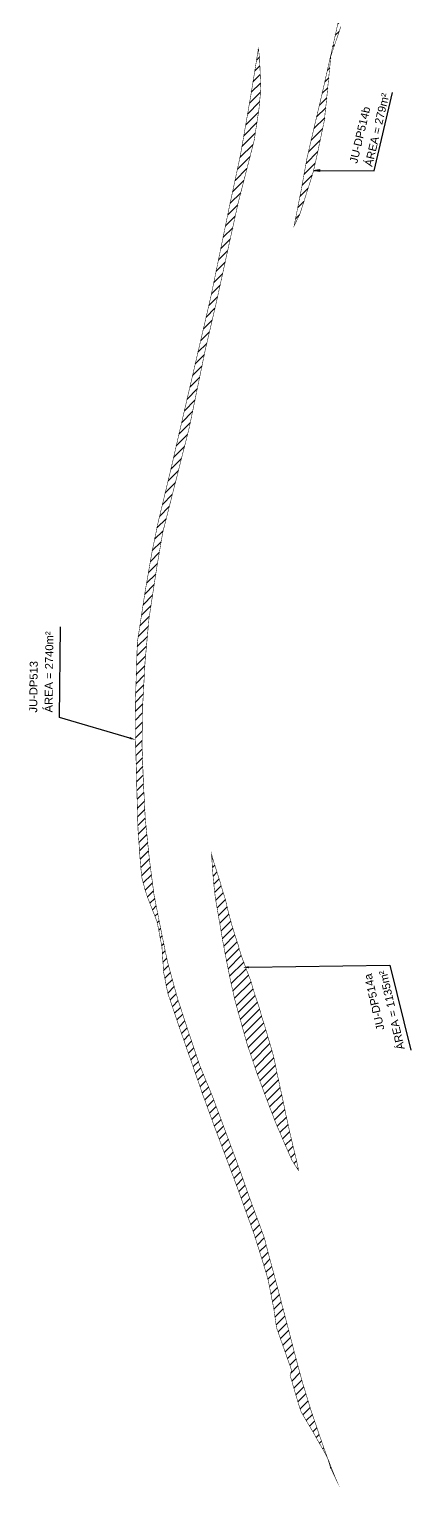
# Model space of a CAD drawing. Header units: metres. Extents: x 287051 to 328239, y 7396995 to 7466021.
# Drawn here: x 304962 to 305153, y 7436998 to 7437727 of the extents above; entities that cross this region are included whole.
import ezdxf

# ---------------------------------------------------------------- set-up
doc = ezdxf.new("R2010")
doc.units = ezdxf.units.M
doc.header["$LTSCALE"] = 10
doc.layers.add('DESAPROPRIAÇÃO', color=160, linetype='Continuous')
doc.layers.add('U-HZ-TEXTO-DESAP', color=2, linetype='Continuous')
doc.styles.add('ARIAL', font='arial.ttf')
doc.styles.add('DIM', font='arial.ttf', dxfattribs={"width": 0.8})
doc.dimstyles.new('U-1_2000', dxfattribs={"dimscale": 2, "dimtxt": 1.5, "dimasz": 0.75, "dimexe": 0.75, "dimexo": 0.75, "dimgap": 0.25, "dimtad": 1, "dimzin": 4, "dimtxsty": 'DIM', "dimblk": 'ARCHTICK', "dimcen": 0.7, "dimdle": 0.75, "dimclrd": 256, "dimclre": 256, "dimclrt": 256, "dimaunit": 1, "dimadec": 3, "dimazin": 2, "dimtfac": 1, "dimtofl": 0, "dimtmove": 0, "dimatfit": 3, "dimldrblk": 'CLOSEDBLANK', "dimfxl": 0, "dimtolj": 1, "dimtzin": 0, "dimlwd": -1, "dimlwe": -1, "dimarcsym": 0})

# ---------------------------------------------------------------- blocks, each defined once
blk = doc.blocks.new('_ArchTick')
at = {"color": 0, "linetype": 'ByBlock', "const_width": 0.15}
blk.add_lwpolyline([(-0.5, -0.5), (0.5, 0.5)], dxfattribs=at)

msp = doc.modelspace()

# ---------------------------------------------------------------- hatches: boundary and pattern name
at = {"layer": 'DESAPROPRIAÇÃO', "transparency": 33554687}
h = msp.add_hatch(dxfattribs=at)
h.set_pattern_fill('ANSI31', color=256)
h.paths.add_polyline_path([(305117.86, 7437736.16), (305117.93, 7437735.81), (305117.99, 7437735.46), (305118.06, 7437735.1), (305118.12, 7437734.72), (305118.18, 7437734.38), (305118.25, 7437733.98), (305118.31, 7437733.66), (305118.36, 7437733.31), (305118.46, 7437732.78), (305118.52, 7437732.43), (305118.49, 7437732.25), (305118.45, 7437731.89), (305118.4, 7437731.53), (305118.35, 7437731.17), (305118.31, 7437730.81), (305118.25, 7437730.4), (305118.23, 7437730.09), (305117.99, 7437728.37), (305116.24, 7437723.15), (305114.74, 7437718.7), (305113.04, 7437713.61), (305112.65, 7437709.62), (305112.24, 7437705.47), (305111.7, 7437700.07), (305111.23, 7437695.23), (305110.74, 7437690.29), (305110.14, 7437685.05), (305109.95, 7437682.27), (305108.4, 7437674.87), (305107.26, 7437669.45), (305106.23, 7437664.54), (305104.42, 7437656.52), (305103.7, 7437653.99), (305102.2, 7437649.26), (305100.83, 7437644.95), (305099.43, 7437640.54), (305097.69, 7437635.05), (305095.32, 7437630.12), (305094.68, 7437628.77), (305096.31, 7437637.04), (305098.27, 7437646.91), (305101.04, 7437662.32), (305104.16, 7437675.79), (305108.53, 7437694.28), (305112.13, 7437710.22), (305115.49, 7437725.11)])
h = msp.add_hatch(dxfattribs=at)
h.set_pattern_fill('ANSI31', color=256)
h.paths.add_polyline_path([(305115.11, 7437003.22), (305112.81, 7437008.14), (305111.44, 7437012.68), (305109.11, 7437017.11), (305106.3, 7437021.93), (305104.13, 7437025.89), (305101.31, 7437030.52), (305099.64, 7437033.4), (305098.02, 7437036.19), (305095.41, 7437044.75), (305092.66, 7437054.23), (305093.45, 7437056.58), (305092.34, 7437059.72), (305090.81, 7437064.07), (305089.07, 7437069.02), (305087.42, 7437073.7), (305085.86, 7437078.11), (305084.49, 7437087.66), (305081.76, 7437101.53), (305080.77, 7437105.15), (305074.81, 7437124.39), (305065.01, 7437151.51), (305054.83, 7437178.57), (305049.1, 7437194.26), (305043.57, 7437210.2), (305037.57, 7437227.36), (305033.96, 7437238.06), (305031.55, 7437245.04), (305029.44, 7437255.71), (305028.59, 7437268.39), (305026.19, 7437280.87), (305021.22, 7437293.58), (305020.31, 7437296.38), (305018.6, 7437302.81), (305017.92, 7437308.88), (305016.62, 7437327.13), (305016.06, 7437346.41), (305015.4, 7437371.92), (305015.32, 7437390.37), (305016.3, 7437420.53), (305020.2, 7437446.06), (305023.66, 7437465.88), (305026.71, 7437480.64), (305033.27, 7437507.96), (305037.6, 7437526.82), (305046.01, 7437563.05), (305053.21, 7437594.1), (305062.1, 7437637.34), (305067.84, 7437664.19), (305073.01, 7437693.86), (305076.57, 7437715.84), (305076.85, 7437717.34), (305077.43, 7437712.23), (305078.04, 7437697.24), (305077.07, 7437686.95), (305074.73, 7437671.6), (305066.69, 7437640.27), (305062.13, 7437619.51), (305055.82, 7437590.67), (305050.31, 7437567.04), (305042.24, 7437527.86), (305036.06, 7437503.39), (305028.98, 7437475.46), (305026.03, 7437458.16), (305022.12, 7437432.43), (305020.17, 7437411.12), (305018.99, 7437389.42), (305018.63, 7437369.27), (305019.33, 7437350.77), (305020.23, 7437332.9), (305022.28, 7437312.47), (305024.63, 7437294.38), (305028.28, 7437275.96), (305031.38, 7437260.81), (305036.47, 7437242.33), (305041.72, 7437226.28), (305047.6, 7437208.78), (305053.85, 7437193.64), (305059.94, 7437177.21), (305067.44, 7437157.04), (305072.32, 7437143.11), (305079.75, 7437123.03), (305082.13, 7437113.84), (305088.16, 7437091.35), (305088.7, 7437088.97), (305088.92, 7437088.42), (305095.05, 7437064.73), (305098.75, 7437050.94), (305103.05, 7437036.85), (305107.6, 7437023.45), (305111.01, 7437013.81), (305114.54, 7437004.82), (305115.84, 7437001.74)])
h = msp.add_hatch(dxfattribs=at)
h.set_pattern_fill('ANSI31', color=256)
edge = h.paths.add_edge_path()
edge.add_line((305096.95, 7437156.52), (305095.92, 7437161.39))
edge.add_line((305095.92, 7437161.39), (305094.75, 7437166.29))
edge.add_line((305094.75, 7437166.29), (305093.58, 7437171.1))
edge.add_line((305093.58, 7437171.1), (305092.46, 7437175.87))
edge.add_line((305092.46, 7437175.87), (305091.41, 7437180.68))
edge.add_line((305091.41, 7437180.68), (305090.34, 7437185.44))
edge.add_line((305090.34, 7437185.44), (305089.38, 7437190.27))
edge.add_line((305089.38, 7437190.27), (305088.33, 7437195.11))
edge.add_line((305088.33, 7437195.11), (305087.3, 7437199.89))
edge.add_line((305087.3, 7437199.89), (305086.26, 7437204.63))
edge.add_line((305086.26, 7437204.63), (305085.3, 7437209.42))
edge.add_line((305085.3, 7437209.42), (305084.21, 7437214.35))
edge.add_line((305084.21, 7437214.35), (305082.84, 7437219.16))
edge.add_line((305082.84, 7437219.16), (305081.45, 7437223.78))
edge.add_line((305081.45, 7437223.78), (305080.1, 7437228.45))
edge.add_line((305080.1, 7437228.45), (305078.62, 7437232.97))
edge.add_line((305078.62, 7437232.97), (305077.37, 7437237.61))
edge.add_line((305077.37, 7437237.61), (305075.8, 7437242.26))
edge.add_line((305075.8, 7437242.26), (305074.36, 7437246.7))
edge.add_line((305074.36, 7437246.7), (305073, 7437251.42))
edge.add_line((305073, 7437251.42), (305071.19, 7437256.06))
edge.add_line((305071.19, 7437256.06), (305069.55, 7437260.49))
edge.add_line((305069.55, 7437260.49), (305067.99, 7437264.81))
edge.add_line((305067.99, 7437264.81), (305066.72, 7437269.32))
edge.add_line((305066.72, 7437269.32), (305065.2, 7437273.93))
edge.add_line((305065.2, 7437273.93), (305063.81, 7437278.37))
edge.add_line((305063.81, 7437278.37), (305062.57, 7437282.83))
edge.add_line((305062.57, 7437282.83), (305061.41, 7437287.34))
edge.add_line((305061.41, 7437287.34), (305060.31, 7437292.13))
edge.add_line((305060.31, 7437292.13), (305058.8, 7437296.83))
edge.add_line((305058.8, 7437296.83), (305057.5, 7437301.46))
edge.add_line((305057.5, 7437301.46), (305055.99, 7437306.16))
edge.add_line((305055.99, 7437306.16), (305054.53, 7437310.68))
edge.add_line((305054.53, 7437310.68), (305053.36, 7437314.92))
edge.add_line((305053.36, 7437314.92), (305054.32, 7437301.53))
edge.add_line((305054.32, 7437301.53), (305055.36, 7437292.33))
edge.add_line((305055.36, 7437292.33), (305056.64, 7437285.1))
edge.add_line((305056.64, 7437285.1), (305059.03, 7437271.14))
edge.add_line((305059.03, 7437271.14), (305060.96, 7437261.04))
edge.add_line((305060.96, 7437261.04), (305062.88, 7437251.48))
edge.add_line((305062.88, 7437251.48), (305065.01, 7437242))
edge.add_line((305065.01, 7437242), (305070.98, 7437220.44))
edge.add_line((305070.98, 7437220.44), (305075.88, 7437205.83))
edge.add_line((305075.88, 7437205.83), (305080.72, 7437192.81))
edge.add_line((305080.72, 7437192.81), (305085.84, 7437179.47))
edge.add_line((305085.84, 7437179.47), (305093.56, 7437161.7))
edge.add_line((305093.56, 7437161.7), (305096.98, 7437156.4))

# ---------------------------------------------------------------- linework, layer by layer
at = {"layer": 'DESAPROPRIAÇÃO', "transparency": 33554687, "const_width": 0.25, "flags": 128}
for points in [[(305117.99, 7437728.37), (305116.24, 7437723.15), (305114.74, 7437718.7), (305113.04, 7437713.61), (305112.65, 7437709.62), (305112.24, 7437705.47), (305111.7, 7437700.07), (305111.23, 7437695.23), (305110.74, 7437690.29), (305110.14, 7437685.05), (305109.95, 7437682.27), (305108.4, 7437674.87), (305107.26, 7437669.45), (305106.23, 7437664.54), (305104.42, 7437656.52), (305103.7, 7437653.99), (305102.2, 7437649.26), (305100.83, 7437644.95), (305099.43, 7437640.54), (305097.69, 7437635.05), (305095.32, 7437630.12), (305094.68, 7437628.77), (305096.31, 7437637.04), (305098.27, 7437646.91), (305101.04, 7437662.32), (305104.16, 7437675.79), (305108.53, 7437694.28), (305112.13, 7437710.22), (305115.49, 7437725.11), (305117.86, 7437736.16)], [(305096.95, 7437156.52), (305095.92, 7437161.39), (305094.75, 7437166.29), (305093.58, 7437171.1), (305092.46, 7437175.87), (305091.41, 7437180.68), (305090.34, 7437185.44), (305089.38, 7437190.27), (305088.33, 7437195.11), (305087.3, 7437199.89), (305086.26, 7437204.63), (305085.3, 7437209.42), (305084.21, 7437214.35), (305082.84, 7437219.16), (305081.45, 7437223.78), (305080.1, 7437228.45), (305078.62, 7437232.97), (305077.37, 7437237.61), (305075.8, 7437242.26), (305074.36, 7437246.7), (305073, 7437251.42), (305071.19, 7437256.06), (305069.55, 7437260.49), (305067.99, 7437264.81), (305066.72, 7437269.32), (305065.2, 7437273.93), (305063.81, 7437278.37), (305062.57, 7437282.83), (305061.41, 7437287.34), (305060.31, 7437292.13), (305058.8, 7437296.83), (305057.5, 7437301.46), (305055.99, 7437306.16), (305054.53, 7437310.68), (305053.36, 7437314.92), (305054.32, 7437301.53), (305055.36, 7437292.33), (305056.64, 7437285.1), (305059.03, 7437271.14), (305060.96, 7437261.04), (305062.88, 7437251.48), (305065.01, 7437242), (305070.98, 7437220.44), (305075.88, 7437205.83), (305080.72, 7437192.81), (305085.84, 7437179.47), (305093.56, 7437161.7), (305096.98, 7437156.4)]]:
    msp.add_lwpolyline(points, dxfattribs=at)
msp.add_lwpolyline([(305115.11, 7437003.22), (305112.81, 7437008.14), (305111.44, 7437012.68), (305109.11, 7437017.11), (305106.3, 7437021.93), (305104.13, 7437025.89), (305101.31, 7437030.52), (305099.64, 7437033.4), (305098.02, 7437036.19), (305095.41, 7437044.75), (305092.66, 7437054.23), (305093.45, 7437056.58), (305092.34, 7437059.72), (305090.81, 7437064.07), (305089.07, 7437069.02), (305087.42, 7437073.7), (305085.86, 7437078.11), (305084.49, 7437087.66), (305081.76, 7437101.53), (305080.77, 7437105.15), (305074.81, 7437124.39), (305065.01, 7437151.51), (305054.83, 7437178.57), (305049.1, 7437194.26), (305043.57, 7437210.2), (305037.57, 7437227.36), (305033.96, 7437238.06), (305031.55, 7437245.04), (305029.44, 7437255.71), (305028.59, 7437268.39), (305026.19, 7437280.87), (305021.22, 7437293.58), (305020.31, 7437296.38), (305018.6, 7437302.81), (305017.92, 7437308.88), (305016.62, 7437327.13), (305016.06, 7437346.41), (305015.4, 7437371.92), (305015.32, 7437390.37), (305016.3, 7437420.53), (305020.2, 7437446.06), (305023.66, 7437465.88), (305026.71, 7437480.64), (305033.27, 7437507.96), (305037.6, 7437526.82), (305046.01, 7437563.05), (305053.21, 7437594.1), (305062.1, 7437637.34), (305067.84, 7437664.19), (305073.01, 7437693.86), (305076.57, 7437715.84), (305076.85, 7437717.34), (305077.43, 7437712.23), (305078.04, 7437697.24), (305077.07, 7437686.95), (305074.73, 7437671.6), (305066.69, 7437640.27), (305062.13, 7437619.51), (305055.82, 7437590.67), (305050.31, 7437567.04), (305042.24, 7437527.86), (305036.06, 7437503.39), (305028.98, 7437475.46), (305026.03, 7437458.16), (305022.12, 7437432.43), (305020.17, 7437411.12), (305018.99, 7437389.42), (305018.63, 7437369.27), (305019.33, 7437350.77), (305020.23, 7437332.9), (305022.28, 7437312.47), (305024.63, 7437294.38), (305028.28, 7437275.96), (305031.38, 7437260.81), (305036.47, 7437242.33), (305041.72, 7437226.28), (305047.6, 7437208.78), (305053.85, 7437193.64), (305059.94, 7437177.21), (305067.44, 7437157.04), (305072.32, 7437143.11), (305079.75, 7437123.03), (305082.13, 7437113.84), (305088.16, 7437091.35), (305088.7, 7437088.97), (305088.92, 7437088.42), (305095.05, 7437064.73), (305098.75, 7437050.94), (305103.05, 7437036.85), (305107.6, 7437023.45), (305111.01, 7437013.81), (305114.54, 7437004.82), (305115.84, 7437001.74)], close=True, dxfattribs=at)
at = {"layer": 'U-HZ-TEXTO-DESAP', "color": 2, "linetype": 'Continuous', "lineweight": -3}
for points, elevation in [([(305012.52, 7437372.75), (304977.31, 7437383.06), (304977.85, 7437428.32)], 713), ([(305072.04, 7437258.17), (305142.49, 7437259.14), (305153.03, 7437216.64)], 724)]:
    msp.add_lwpolyline(points, dxfattribs=dict(at, elevation=elevation))
for points in [[(305012.66, 7437373.23, 713), (305015.4, 7437371.91, 713), (305012.38, 7437372.27, 713)], [(305072.05, 7437257.67, 724), (305069.04, 7437258.13, 724), (305072.03, 7437258.67, 724)]]:
    msp.add_solid(points, dxfattribs=at)

# ---------------------------------------------------------------- texts
at = {"layer": 'U-HZ-TEXTO-DESAP', "style": 'ARIAL'}
for s, rotation, p in [('ÁREA = 279m²', 76.59973, (305133.7, 7437658.16)), ('JU-DP514b', 76.59973, (305126.19, 7437659.79)), ('ÁREA = 2740m²', 89.30433, (304973.88, 7437385.53, 713)), ('JU-DP513', 89.30433, (304966.21, 7437385.47, 713)), ('JU-DP514a', 103.04886, (305139.9, 7437227.19, 724)), ('ÁREA = 1135m²', 103.04886, (305150.04, 7437217.43, 724))]:
    msp.add_text(s, height=4, rotation=rotation, dxfattribs=at).set_placement(p)

# ---------------------------------------------------------------- leaders
at = {"layer": 'U-HZ-TEXTO-DESAP', "color": 2, "linetype": 'Continuous', "lineweight": -3}
msp.add_leader([(305104.42, 7437656.52), (305134.69, 7437656.26), (305143.94, 7437695.57)], dimstyle='U-1_2000', override={"dimscale": 1, "dimasz": 3}, dxfattribs=at)

doc.saveas('drawing.dxf')
